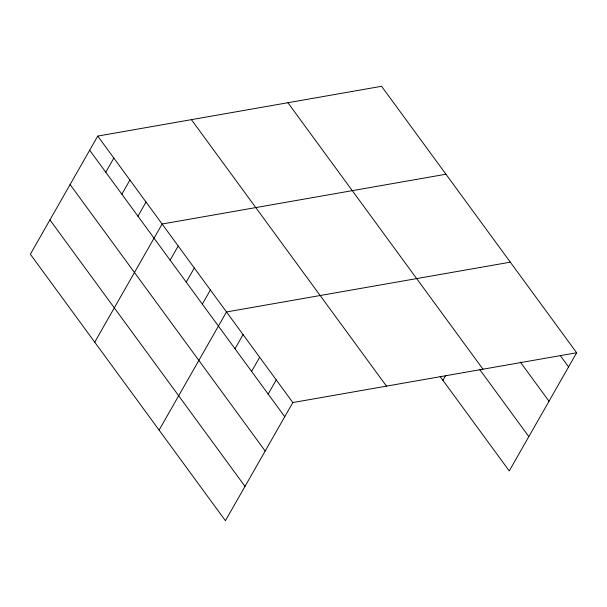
<?xml version="1.0" encoding="UTF-8"?>
<svg xmlns="http://www.w3.org/2000/svg" width="607" height="607" viewBox="0 0 607 607"><rect width="100%" height="100%" fill="white"/><g stroke="black" fill="none" stroke-linecap="round" stroke-linejoin="round"><path stroke-width="0.91" d="M97.742 136.082L30.35 254.234L225.432 520.707L292.824 402.555L576.65 352.766L381.568 86.293L97.742 136.082L292.824 402.555M105.762 172.221L113.835 158.063M121.855 194.202L129.928 180.044M137.956 216.183L146.029 202.032M94.73 342.173L162.122 224.013L445.948 174.224M170.142 260.153L178.215 246.002M186.235 282.141L194.308 267.983M202.328 304.122L210.401 289.971M159.102 430.105L226.494 311.952L510.32 262.163M235.008 348.759L243.081 334.601M251.586 371.408L259.659 357.257M268.165 394.064L276.246 379.906M442.928 380.316L445.728 375.414M576.65 352.766L509.258 470.918L440.151 376.53M560.284 355.596L568.577 366.924M520.26 361.984L549.001 401.242M287.908 102.72L482.99 369.2M479.636 369.405L528.834 436.6M191.41 119.647L386.484 386.128M89.669 150.233L284.751 416.713M70.093 184.551L265.176 451.031M49.926 219.916L245.008 486.389"/></g></svg>
